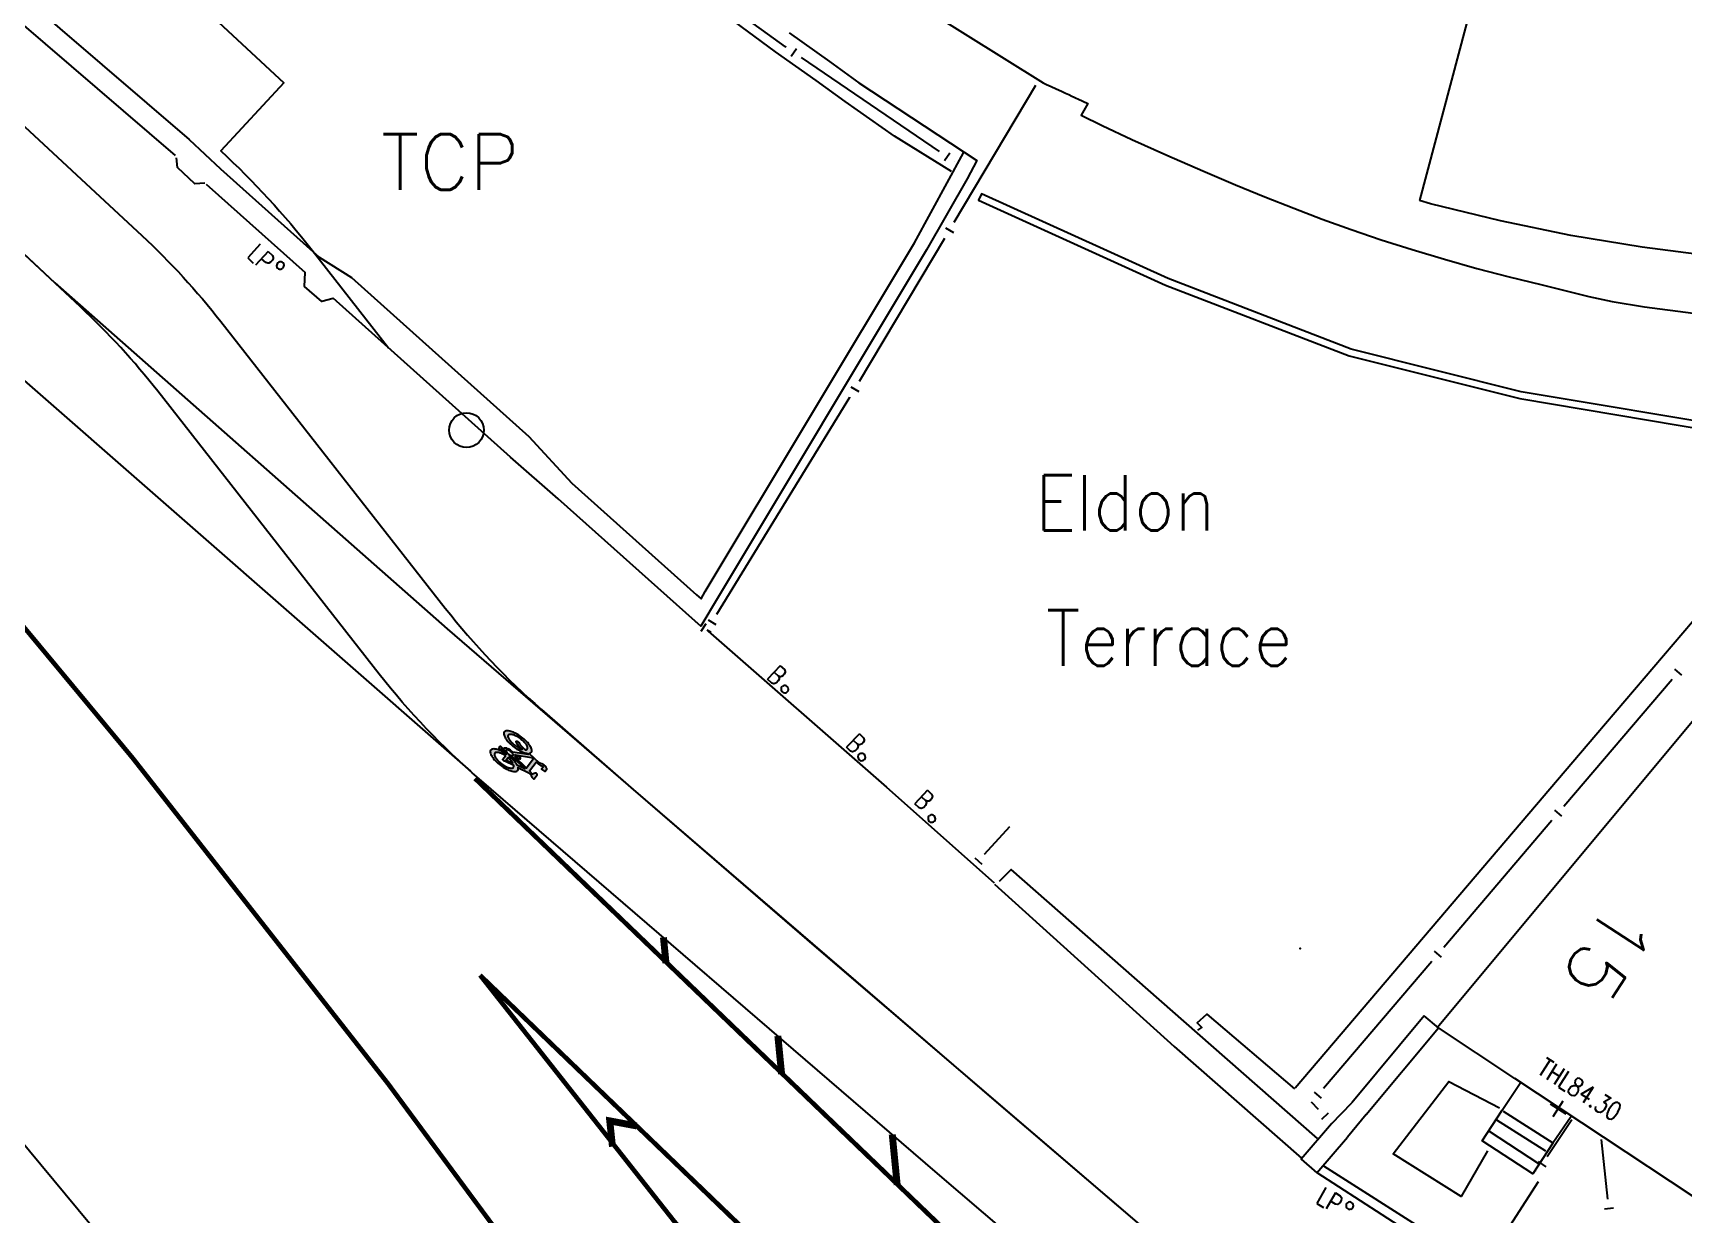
# Model space of a CAD drawing. Extents: x 427500 to 429848, y 434500 to 436505.
# Drawn here: x 429542.03 to 429577.64, y 434822.81 to 434848.31 of the extents above; entities that cross this region are included whole.
import ezdxf

# ---------------------------------------------------------------- set-up
doc = ezdxf.new("R2010")
doc.units = 0
doc.linetypes.add('1004', pattern=[6, 4, -2])
doc.layers.get('0').update_dxf_attribs({"color": 222})
for name, color, linetype in [('KTS_LINES', 7, 'Continuous'), ('LPTIP_Ex_Base', 8, 'Continuous'), ('PRO-MARKINGS', 7, 'Continuous'), ('PROPOSED', 1, 'Continuous'), ('ROADNAME', 7, 'Continuous')]:
    doc.layers.add(name, color=color, linetype=linetype)
doc.styles.add('LCC Romans', font='romans.shx', dxfattribs={"width": 0.9})
doc.styles.add('MtXpl_Romans', font='romans__.ttf')
doc.styles.get("Standard").update_dxf_attribs({"font": 'romans.shx'})

# ---------------------------------------------------------------- blocks, each defined once
blk = doc.blocks.new('FENCE_UP')
at = {"color": 0, "linetype": 'ByBlock', "flags": 128}
blk.add_lwpolyline([(0, 0.5), (0, -0.5)], dxfattribs=at)
blk = doc.blocks.new('CIRCL')
at = {"color": 0, "linetype": 'ByBlock', "flags": 128}
for points in [[(0.5, 0), (0.475, 0.154), (0.404, 0.293), (0.293, 0.404), (0.154, 0.475), (0, 0.5), (-0.154, 0.475), (-0.293, 0.404), (-0.404, 0.293), (-0.475, 0.154), (-0.5, 0), (-0.475, -0.154), (-0.404, -0.293), (-0.293, -0.404), (-0.154, -0.475), (0, -0.5), (0.154, -0.475), (0.293, -0.404), (0.404, -0.293), (0.475, -0.154)], [(0.5, 0), (0.475, -0.154)]]:
    blk.add_lwpolyline(points, dxfattribs=at)
blk = doc.blocks.new('SPOT')
at = {"color": 0, "linetype": 'ByBlock', "flags": 128}
for points in [[(-0.5, 0), (0.5, 0)], [(0, 0.5), (0, -0.5)]]:
    blk.add_lwpolyline(points, dxfattribs=at)
blk = doc.blocks.new('Bicycle-1057S')
h = blk.add_hatch(color=0)
h.dxf.hatch_style = 1
edge = h.paths.add_edge_path()
edge.add_arc((0.1255931590565698, -0.09402841553107237), 0.02648515648108875, 129.1417589179424, 144.2919472120851)
edge.add_arc((0.1085562400126971, -0.08167002299842399), 0.005438877888942004, 145.2542598140026, 218.1085320607194)
edge.add_arc((0.1199412003065617, -0.07274033581713624), 0.01990803937288878, 218.1085320607193, 242.7437377249644)
edge.add_arc((0.1323570823030125, -0.04863988274777631), 0.0470186639303978, 242.7437377249643, 256.1140822548531)
edge.add_line((0.1210730989660078, -0.09428444954219217), (0.1210730989660078, -0.1093843280975762))
edge.add_line((0.1210730989660078, -0.1093843280975762), (0.1709389036250854, -0.1093843280975762))
edge.add_line((0.1709389036250854, -0.1093843280975762), (0.1709389036250854, -0.08603216731390888))
edge.add_line((0.1709389036250854, -0.08603216731390888), (0.2357062799771484, -0.07507811475829329))
edge.add_arc((0.2940311629775173, 0.02510465163729701), 0.1159240210641441, 239.7926865904873, 250.1489920615088)
edge.add_arc((0.3352342839856055, 0.1392318298363441), 0.2372611958478196, 250.1489920615087, 261.4948583744368)
edge.add_arc((0.362500000000002, 0.3215590699295104), 0.4216158587933737, 261.4948583744369, 265.5790043067903)
edge.add_line((0.33, -0.09880230125732192), (0.33, -0.1106220625765941))
edge.add_arc((0.3649999999999979, -1.094938660479188), 0.9849386604791879, 92.0364461736281, 98.710120306432)
edge.add_arc((0.3002475405305327, -0.6722787565192403), 0.5573474124130271, 98.71012030643209, 110.2975697722287)
edge.add_arc((0.2023615741320395, -0.4076241066270181), 0.2751706129993586, 110.2975697722287, 131.7625682865146)
edge.add_arc((0.05714990642971905, -0.2449999999999999), 0.05714990642971902, 131.7625682865146, 180)
edge.add_arc((0.05714990642971905, -0.245), 0.05714990642971904, 180, 228.2374317134853)
edge.add_arc((0.2023615741320401, -0.08237589337298118), 0.2751706129993595, 228.2374317134854, 249.7024302277713)
edge.add_arc((0.3002475405305318, 0.1822787565192362), 0.5573474124130229, 249.7024302277713, 261.2898796935679)
edge.add_arc((0.3650000000000001, 0.6049386604791959), 0.9849386604791958, 261.2898796935679, 270)
edge.add_arc((0.3650000000000005, 0.604938660479198), 0.984938660479198, 269.9999999999999, 278.710120306432)
edge.add_arc((0.4297524594694681, 0.1822787565192365), 0.5573474124130234, 278.7101203064321, 290.2975697722287)
edge.add_arc((0.527638425867959, -0.08237589337297913), 0.2751706129993619, 290.2975697722287, 311.7625682865145)
edge.add_arc((0.6728500935702808, -0.2450000000000002), 0.05714990642971921, 311.7625682865148, 360.0000000000001)
edge.add_arc((0.6728500935702809, -0.2450000000000002), 0.05714990642971907, 8.347926217626053e-14, 48.23743171348524)
edge.add_arc((0.5276384258679238, -0.4076241066270601), 0.2751706129994143, 48.23743171348545, 51.44868646367202)
edge.add_line((0.6991289573365953, -0.1924268392766916), (0.9555783743845828, -0.1393683391977977))
edge.add_line((0.9555783743845828, -0.1393683391977977), (1.026142996864914, -0.1494489995521307))
edge.add_arc((1.047232637774721, -0.1446760141640408), 0.02162300495351051, 192.752292015752, 229.4556686730448)
edge.add_arc((1.082087526109876, -0.1021911607252427), 0.07657266547575484, 230.3014880105123, 254.7693945910597)
edge.add_arc((1.137258100044497, 0.09027275344468394), 0.2767829944268662, 254.2163442209831, 263.9588712902375)
edge.add_arc((1.111305815940649, -0.1577737992489841), 0.0273842720150536, 263.337789327011, 292.272256146745)
edge.add_arc((1.118318684532589, -0.1773400816377044), 0.006684298591048081, 300.2362763225035, 358.2881666264944)
edge.add_line((1.125, -0.1775397595764579), (1.125, -0.06938311127612472))
edge.add_arc((1.114107004921157, -0.06988940866287181), 0.01090475487260144, 2.661145164140756, 38.31498093786265)
edge.add_arc((1.110772519990496, -0.07252424211479346), 0.01515459452512635, 38.31498093786259, 73.21773194917768)
edge.add_arc((1.092973786883735, -0.1315424953674024), 0.07679832183938598, 73.2177319491774, 98.60632256700862)
edge.add_arc((1.086437502710172, -0.08835556308793147), 0.03311956120553582, 98.60632256700892, 134.88021916439)
edge.add_line((1.063067446729034, -0.06488758878494341), (1.033157894736842, -0.1147368421052633))
edge.add_line((1.033157894736842, -0.1147368421052633), (0.94, -0.1014285714285716))
edge.add_line((0.94, -0.1014285714285716), (0.94, 0.1393269230769229))
edge.add_line((0.94, 0.1393269230769229), (0.9849999999999998, 0.1349999999999998))
edge.add_arc((1.01645105852891, 0.3320764244353353), 0.199570253672248, 260.9327337914132, 290.3801191405059)
edge.add_arc((1.105464489312583, 0.1086566116361067), 0.04124963619416752, 71.00970639435519, 118.23338806896231, ccw=False)
edge.add_arc((1.115840168087301, 0.1389608091172128), 0.009218591994430198, 6.472580860778692, 70.69733750635021, ccw=False)
edge.add_line((1.125, 0.1399999999999998), (1.125, 0.08999999999999979))
edge.add_line((1.125, 0.08999999999999979), (1.215, 0.08999999999999977))
edge.add_line((1.215, 0.08999999999999977), (1.215, 0.1551204709322744))
edge.add_arc((1.199541460380685, 0.152605035499959), 0.01566186012503258, 9.242245549902828, 38.24503396435792)
edge.add_arc((1.175907833058162, 0.1339771072228429), 0.04575418559710753, 38.24503396435812, 62.40139835930763)
edge.add_arc((1.144411258767213, 0.07372613583564096), 0.1137410501017065, 62.40139835930752, 80.15996594038734)
edge.add_arc((1.117118489909174, -0.08362655073671205), 0.2734431578006205, 80.15996594038758, 97.39463954963908)
edge.add_arc((1.101932488087908, 0.03338489676562068), 0.1554503889632606, 97.39463954963931, 115.9418288466421)
edge.add_arc((1.008892827938793, 0.2234296512512854), 0.05614866456590088, 265.4429401072497, 296.48081285581895, ccw=False)
edge.add_line((1.004431711558944, 0.1674584892731782), (0.7039782804499767, 0.1963482422644251))
edge.add_arc((0.5276024317589506, 0.4074790768269162), 0.2751084682530396, 309.8749265664079, 311.7820790879888)
edge.add_arc((0.6727840718052973, 0.2449999999999999), 0.05721592819470267, 311.7820790879888, 360)
edge.add_arc((0.6727840718052971, 0.2449999999999999), 0.05721592819470289, 359.9999999999999, 408.2179209120112)
edge.add_arc((0.5276024317590292, 0.08252092317317208), 0.2751084682529212, 48.21792091201113, 69.68965002433214)
edge.add_arc((0.4297377485950346, -0.1818948901564406), 0.5570538859307931, 69.68965002433218, 81.283999398439)
edge.add_arc((0.3649999999999998, -0.6041692450557905), 0.9842618059168534, 81.28399939843904, 89.99999999999999)
edge.add_arc((0.3650000000000001, -0.6041692450557938), 0.9842618059168566, 90.00000000000001, 98.71600060156094)
edge.add_arc((0.3002622514049669, -0.1818948901564457), 0.5570538859307985, 98.71600060156108, 110.3103499756678)
edge.add_arc((0.2023975682409703, 0.08252092317317244), 0.2751084682529208, 110.3103499756678, 131.7820790879888)
edge.add_arc((0.05721592819470288, 0.2450000000000001), 0.05721592819470277, 131.7820790879889, 180)
edge.add_arc((0.05721592819470288, 0.2450000000000001), 0.05721592819470279, 180, 228.2179209120111)
edge.add_arc((0.2023975682409709, 0.4074790768268282), 0.2751084682529215, 228.2179209120111, 249.6896500243321)
edge.add_arc((0.3002622514049652, 0.6718948901564387), 0.5570538859307912, 249.6896500243321, 261.2839993984389)
edge.add_arc((0.3650000000000005, 1.094169245055782), 0.9842618059168449, 261.2839993984389, 269.9999999999999)
edge.add_arc((0.3650000000000005, 1.094169245055783), 0.9842618059168462, 269.9999999999999, 278.7160006015609)
edge.add_arc((0.4297377485950349, 0.6718948901564392), 0.5570538859307919, 278.7160006015609, 290.3103499756678)
edge.add_arc((0.5276024317590321, 0.4074790768268224), 0.2751084682529152, 290.3103499756677, 298.7400305951868)
edge.add_line((0.6598845455543121, 0.1662611013890084), (0.7049721577726218, 0.1619257540603247))
edge.add_line((0.7049721577726218, 0.1619257540603247), (0.4092702756605957, 0.007454621613743967))
edge.add_arc((0.3624999999999988, -0.4115590699294977), 0.4216158587933608, 83.6310126563938, 89.99999999999984)
edge.add_arc((0.3624999999999998, -0.4115590699294889), 0.4216158587933519, 89.99999999999997, 98.50514162556317)
edge.add_arc((0.3352342839856051, -0.2292318298363435), 0.2372611958478189, 98.50514162556317, 109.8510079384912)
edge.add_arc((0.2940311629775176, -0.1151046516372976), 0.1159240210641447, 109.8510079384912, 131.0753738798026)
edge.add_arc((0.2329280192318751, -0.04500000000000001), 0.02292801923187508, 131.0753738798026, 180)
edge.add_arc((0.2329280192318752, -0.04500000000000001), 0.02292801923187524, 180.0000000000001, 222.6870495144356)
edge.add_line((0.2160743692041546, -0.0605450489430028), (0.1709389036250855, -0.06817877273918918))
edge.add_line((0.1709389036250855, -0.06817877273918918), (0.1709389036250855, -0.05314407924277024))
edge.add_line((0.1709389036250855, -0.05314407924277024), (0.1210730989660078, -0.05314407924277022))
edge.add_line((0.1210730989660078, -0.05314407924277022), (0.1210730989660078, -0.06826489232125907))
edge.add_arc((0.1295536262736133, -0.1049338960924515), 0.03763688590979285, 103.0219837958038, 123.3282019209634)
edge = h.paths.add_edge_path(flags=16)
edge.add_line((0.8010092807424596, 0.1526914153132249), (0.85, 0.1479807692307691))
edge.add_line((0.85, 0.1479807692307691), (0.85, -0.09119768916500626))
edge.add_line((0.85, -0.09119768916500627), (0.5149813376234688, -0.04592489695196145))
edge.add_arc((0.4920719807681302, -0.04500000000000186), 0.02292801923186977, 357.6881093012058, 360.0000000000044)
edge.add_arc((0.492071980768125, -0.04500000000000007), 0.02292801923187499, 359.9999999999999, 405.6770613714275)
edge.add_line((0.5080918281662061, -0.02859699554229709), (0.5583965690419177, -0.02007051495797908))
edge.add_line((0.5583965690419177, -0.02007051495797908), (0.5583965690419177, -0.03488638777457719))
edge.add_line((0.5583965690419177, -0.03488638777457719), (0.6071960093520374, -0.0348863877745772))
edge.add_line((0.6071960093520374, -0.0348863877745772), (0.6071960093520374, -0.01994367788202011))
edge.add_arc((0.5961658072233547, 0.02207109393126968), 0.04343853599653663, 284.7099937128414, 308.6624902789959)
edge.add_arc((0.6191713373046384, -0.006683059294339246), 0.006613873852225735, 308.6624902789954, 417.054963233324)
edge.add_arc((0.597462100593441, -0.04018266257306424), 0.04653272126062121, 57.05496323332503, 77.92545307749995)
edge.add_line((0.6071960093520375, 0.005320580917900087), (0.6071960093520374, 0.02047441945387607))
edge.add_line((0.6071960093520374, 0.02047441945387607), (0.5583965690419177, 0.02047441945387607))
edge.add_line((0.5583965690419177, 0.02047441945387607), (0.5583965690419177, -0.003409372772500956))
edge.add_line((0.5583965690419177, -0.003409372772500958), (0.489807155429238, -0.01522256642305359))
edge.add_arc((0.4309688370224912, -0.115104651637281), 0.1159240210641259, 59.49860577599883, 62.30136376572178)
edge.add_line((0.4848527530876162, -0.01246497973034986), (0.8010092807424596, 0.1526914153132249))
edge = h.paths.add_edge_path(flags=16)
edge.add_arc((0.4783568392825849, -0.3575472182040819), 0.1917893422273881, 65.84495474860528, 69.5671713206016)
edge.add_arc((0.4101288188534401, -0.540685588829678), 0.3872240514452698, 69.5671713206013, 81.22760581677363)
edge.add_arc((0.3650000000000043, -0.8331319537255499), 0.6831319537255498, 81.22760581677335, 87.06318721189446)
edge.add_line((0.4, -0.150897194862527), (0.4, -0.2150000000000001))
edge.add_line((0.4, -0.2150000000000001), (0.5568384287202102, -0.1825506699199566))
edge = h.paths.add_edge_path(flags=16)
edge.add_arc((0.1504167412798086, -0.2449999999999998), 0.0404167412798087, 180.0000000000003, 228.031377788937)
edge.add_arc((0.2516431607174225, -0.132452781795901), 0.1917893422274068, 228.0313777889369, 249.5671713206013)
edge.add_arc((0.3198711811465615, 0.05068558882968327), 0.3872240514452754, 249.5671713206013, 261.2276058167736)
edge.add_arc((0.3650000000000002, 0.3431319537256016), 0.6831319537256016, 261.2276058167737, 270)
edge.add_arc((0.3650000000000006, 0.3431319537255932), 0.6831319537255933, 269.9999999999999, 278.7723941832264)
edge.add_arc((0.4101288188534402, 0.05068558882967744), 0.3872240514452694, 278.7723941832263, 290.4328286793987)
edge.add_arc((0.4783568392825773, -0.1324527817959004), 0.1917893422274075, 290.4328286793986, 311.968622211063)
edge.add_arc((0.5795832587201913, -0.2450000000000001), 0.04041674127980865, 311.968622211063, 360)
edge.add_arc((0.5795832587201913, -0.2450000000000001), 0.04041674127980865, 3.934699558586697e-14, 48.03137778893682)
edge.add_arc((0.478356839282282, -0.3575472182044319), 0.1917893422278519, 48.03137778893772, 49.26932853407754)
edge.add_line((0.6035001816606982, -0.2122121032096358), (0.3879520662544559, -0.2568082650178238))
edge.add_arc((0.359621437672778, -0.1471711421593139), 0.1132383469701186, 270.0000000000009, 284.4885082669896, ccw=False)
edge.add_arc((0.3599813813666154, -0.2048860969552485), 0.0555245588725474, 244.0010186952478, 269.62857158370264, ccw=False)
edge.add_arc((0.3404972897307452, -0.2454727757627812), 0.01050793074839578, 177.4212617184321, 242.479324053344, ccw=False)
edge.add_line((0.33, -0.2450000000000001), (0.33, -0.150897194862527))
edge.add_arc((0.3649999999999946, -0.8331319537255476), 0.6831319537255475, 92.93681278810544, 98.7723941832266)
edge.add_arc((0.3198711811465587, -0.5406855888296751), 0.3872240514452669, 98.77239418322624, 110.4328286793987)
edge.add_arc((0.2516431607174224, -0.3575472182040986), 0.1917893422274065, 110.4328286793987, 131.9686222110632)
edge.add_arc((0.1504167412798083, -0.2449999999999998), 0.04041674127980829, 131.968622211063, 180.0000000000003)
edge = h.paths.add_edge_path(flags=16)
edge.add_line((0.4, -0.1106220625765941), (0.4, -0.09838578643388625))
edge.add_arc((0.362500000000002, 0.3215590699294804), 0.4216158587933433, 275.1028316889799, 278.5051416255631)
edge.add_arc((0.3897657160143952, 0.1392318298363415), 0.237261195847817, 278.5051416255631, 289.8510079384913)
edge.add_arc((0.4309688370224811, 0.0251046516373004), 0.1159240210641479, 289.8510079384913, 297.5734711250544)
edge.add_line((0.484628403888863, -0.07765248701200858), (0.835, -0.1250000000000002))
edge.add_line((0.835, -0.1250000000000002), (0.6529817174705733, -0.1626589550060883))
edge.add_arc((0.5276384258679636, -0.4076241066270114), 0.2751706129993511, 62.90217049968486, 69.70243022777146)
edge.add_arc((0.4297524594694673, -0.6722787565192396), 0.5573474124130262, 69.70243022777129, 81.2898796935679)
edge.add_arc((0.3650000000000009, -1.09493866047919), 0.9849386604791897, 81.28987969356794, 87.96355382637184)
edge = h.paths.add_edge_path(flags=16)
edge.add_arc((0.4449236986313491, -0.04500000000000011), 0.01507630136865096, 1.054819283487206e-13, 48.44895341119659)
edge.add_arc((0.4060479337699563, -0.08886225322274957), 0.07368707129479077, 48.44895341119748, 69.84062143707904)
edge.add_arc((0.3798391743587921, -0.1602517204131925), 0.1497354446870443, 69.84062143707904, 81.35341277984766)
edge.add_arc((0.3624999999999999, -0.2742745398618802), 0.2650690925200709, 81.35341277984772, 89.99999999999997)
edge.add_arc((0.3624999999999999, -0.274274539861879), 0.2650690925200698, 89.99999999999997, 98.64658722015228)
edge.add_arc((0.3451608256412076, -0.1602517204131919), 0.1497354446870436, 98.6465872201522, 110.1593785629209)
edge.add_arc((0.3189520662300434, -0.08886225322274857), 0.07368707129478973, 110.1593785629209, 131.5510465888027)
edge.add_arc((0.2800763013686506, -0.04500000000000002), 0.01507630136865062, 131.5510465888023, 180.0000000000001)
edge.add_arc((0.2800763013686508, -0.04500000000000002), 0.01507630136865079, 180.0000000000001, 228.4489534111975)
edge.add_arc((0.3189520662300437, -0.001137746777250717), 0.07368707129479057, 228.4489534111975, 249.8406214370791)
edge.add_arc((0.3451608256412076, 0.07025172041319168), 0.1497354446870435, 249.8406214370791, 261.3534127798478)
edge.add_arc((0.3625000000000003, 0.1842745398618795), 0.2650690925200704, 261.3534127798476, 269.9999999999999)
edge.add_arc((0.3625000000000002, 0.1842745398618796), 0.2650690925200706, 269.9999999999999, 278.6465872201522)
edge.add_arc((0.3798391743587923, 0.07025172041319208), 0.149735444687044, 278.6465872201523, 290.1593785629209)
edge.add_arc((0.4060479337699569, -0.001137746777252258), 0.07368707129478903, 290.1593785629209, 311.5510465888029)
edge.add_arc((0.4449236986313495, -0.04500000000000011), 0.01507630136865057, 311.5510465888019, 360.0000000000001)
edge = h.paths.add_edge_path(flags=16)
edge.add_arc((0.5545215225433117, 0.5356726882561043), 0.3234618584126379, 256.4487186734111, 264.5542933785383)
edge.add_line((0.5238241919462786, 0.2136707507743962), (0.5932041344403048, 0.2069996024576628))
edge.add_arc((0.4781819073505409, 0.3626381845019278), 0.1935290183549708, 306.4656665490008, 311.7704046412889)
edge.add_arc((0.5813587244239535, 0.2471211639649405), 0.03864313257081291, 311.7704046412892, 360.5617053325667)
edge.add_arc((0.5813587244239538, 0.2471211639649405), 0.03864313257081273, 0.5617053325667196, 49.35300602384447)
edge.add_arc((0.4804665614422023, 0.1296034671529087), 0.1935290183549633, 49.35300602384398, 70.62459621730659)
edge.add_arc((0.4135262961559181, -0.06074449369631113), 0.3953045008003145, 70.62459621730665, 82.01711533480362)
edge.add_arc((0.3709724373807858, -0.3641886128402266), 0.7017178887905926, 82.0171153348035, 90.56170533256646)
edge.add_arc((0.3709724373807861, -0.3641886128402225), 0.7017178887905886, 90.5617053325665, 99.1062953303295)
edge.add_arc((0.3224774452478641, -0.06163712948952527), 0.3953045008003125, 99.10629533032939, 110.4988144478265)
edge.add_arc((0.2518180926494552, 0.1273618154980764), 0.1935290183549649, 110.4988144478264, 131.7704046412889)
edge.add_arc((0.1486412755760465, 0.2428788360350593), 0.03864313257081296, 131.7704046412889, 180.5617053325667)
edge.add_arc((0.1486412755760468, 0.2428788360350593), 0.03864313257081321, 180.5617053325666, 229.353006023844)
edge.add_arc((0.2495334385577984, 0.3603965328470931), 0.1935290183549653, 229.3530060238443, 250.6245962173066)
edge.add_arc((0.3164737038440827, 0.5507444936963126), 0.3953045008003163, 250.6245962173066, 262.0171153348036)
edge.add_arc((0.3590275626192138, 0.8541886128402267), 0.7017178887905928, 262.0171153348036, 270.5617053325665)
edge.add_arc((0.359027562619214, 0.8541886128402225), 0.7017178887905887, 270.5617053325665, 279.1062953303295)
edge.add_arc((0.4075225547521375, 0.5516371294895188), 0.395304500800306, 279.1062953303293, 289.098106292045)
edge.add_line((0.5368609167713212, 0.1780902964642959), (0.4650000000000001, 0.1849999999999999))
edge.add_arc((0.5011695245165797, 0.5494383493096282), 0.3662288150204487, 249.5302429035852, 264.3321092119445, ccw=False)
edge.add_arc((0.408696752517224, 0.3017101403780114), 0.1018040070660671, 219.81143243366, 249.5302429035852, ccw=False)
edge.add_arc((0.3393648764862762, 0.2439215579258251), 0.01154643510778842, 182.9001710029059, 219.8114324336599, ccw=False)
edge.add_arc((0.333388750288222, 0.2436188025506967), 0.00556264490823779, 121.34140895685039, 182.9001710029066, ccw=False)
edge.add_arc((0.3569992523026438, 0.2048494964756024), 0.05095553971477509, 96.53117755850923, 121.34140895685059, ccw=False)
edge.add_arc((0.3626516754290913, 0.1554776886042005), 0.1006498583004144, 77.38597802456098, 96.53117755850923, ccw=False)
edge.add_arc((0.3748392886274233, 0.2099393253543119), 0.04484118699412693, 58.985215138957585, 77.38597802456081, ccw=False)
edge.add_arc((0.5380436786246806, 0.5314291914319482), 0.3158330644056515, 243.667006448054, 259.1754194558784)
at = {"color": 0}
for p, q in [((0.3287280353378081, -0.1041516017134914), (0.3288192754914361, -0.1039005124007382)), ((0.3288877096512284, -0.1042885504342675), (0.3287280353378081, -0.1041516017134914)), ((0.3295948302791771, -0.1031929206888656), (0.3287508467244056, -0.1032157388124624)), ((0.3296632644389694, -0.1019603222330919), (0.3287736581110039, -0.1019603222330919)), ((0.3291158127316791, -0.1019831503514884), (0.3287736581110039, -0.1024624908638004)), ((0.3290930013450817, -0.1042885504342675), (0.3288877096512284, -0.1042885504342675)), ((0.3292526756585019, -0.1039461686375294), (0.3290930013450817, -0.1042885504342675)), ((0.329640453052372, -0.1023483602666211), (0.329161435504874, -0.1019831503514884)), ((0.3294351613585196, -0.1039461686375294), (0.3292526756585019, -0.1039461686375294)), ((0.3295720188925797, -0.1041287735950949), (0.3294351613585196, -0.1039461686375294)), ((0.3294351613585196, -0.1042885504342675), (0.3295720188925797, -0.1041287735950949)), ((0.3296176416657746, -0.1028277007789349), (0.3295948302791771, -0.1035581306040002))]:
    blk.add_line(p, q, dxfattribs=at)
for points in [[(0.1088746358722688, -0.07348688451793352, 0.06620162645581315), (0.1040871721730241, -0.07857021246627484, 0.329045697347466), (0.1042766963171289, -0.08502664309139618, 0.1079072842323877), (0.1108238940228147, -0.09043792768159163, 0.05840540863255037), (0.1210730989660078, -0.09428444954219217), (0.1210730989660078, -0.1093843280975762), (0.1709389036250854, -0.1093843280975762), (0.1709389036250854, -0.08603216731390888), (0.2357062799771484, -0.07507811475829329, 0.04521868944864418), (0.2546662158690515, -0.08393102875599362, 0.04954616364587781), (0.3001437889372994, -0.09542010860099805, 0.01782233505618444), (0.33, -0.09880230125732192), (0.33, -0.1106220625765941, 0.02912762999146831), (0.2158454020491987, -0.1213591461011008, 0.05060291222805472), (0.1069060248669102, -0.1495405845398161, 0.09393354558812385), (0.01908547964996145, -0.2023712395341582, 0.2136395982254601), (1.050686772828547e-17, -0.245, 0.2136395982254597), (0.01908547964996138, -0.2876287604658417, 0.09393354558812361), (0.1069060248669101, -0.3404594154601839, 0.05060291222805496), (0.2158454020491984, -0.3686408538988992, 0.03802337796379034), (0.3649999999999999, -0.38, 0.03802337796379043), (0.5141545979508021, -0.3686408538988992, 0.05060291222805458), (0.6230939751330896, -0.3404594154601841, 0.09393354558812297), (0.7109145203500387, -0.287628760465842, 0.2136395982254593), (0.73, -0.2450000000000001, 0.2136395982254589), (0.7109145203500387, -0.2023712395341586, 0.01401265916983727), (0.6991289573365953, -0.1924268392766916), (0.9555783743845828, -0.1393683391977977), (1.026142996864914, -0.1494489995521307, 0.1615320291578394), (1.033176901781189, -0.1611074057332191, 0.1071688624317772), (1.061971533169924, -0.1760743112137108, 0.04253541846399684), (1.108128811333472, -0.1849731557766747, 0.126925508449554), (1.121684677080907, -0.1831150224875275, 0.2588591559397385), (1.125, -0.1775397595764579), (1.125, -0.06938311127612472, 0.1568364930858567), (1.12266303144645, -0.06312863289895194, 0.1534803684012116), (1.115148189584886, -0.05801509841774095, 0.1112340150849529), (1.081481344142446, -0.05560893231927388, 0.1596097520212116), (1.063067446729034, -0.06488758878494341), (1.033157894736842, -0.1147368421052633), (0.94, -0.1014285714285716), (0.94, 0.1393269230769229), (0.9849999999999998, 0.1349999999999998, 0.1292002425394808), (1.085950761182175, 0.1449986933129138, -0.2090187272153614), (1.118887449725435, 0.1476611834182221, -0.2878070053565828), (1.125, 0.1399999999999998), (1.125, 0.08999999999999979), (1.215, 0.08999999999999977), (1.215, 0.1551204709322744, 0.1272284316793309), (1.211841824661803, 0.1623001322569733, 0.1057940901736811), (1.197104576227332, 0.1745251476030487, 0.07764182163660346), (1.163849375363327, 0.1857939104251043, 0.07534252693725144), (1.081925585010936, 0.1875424371523875, 0.08110451507786728), (1.033929410422161, 0.1731718949336026, -0.1362623426198962), (1.004431711558944, 0.1674584892731782), (0.7039782804499767, 0.1963482422644251, 0.00832171479736017), (0.7109070029063665, 0.2023349725952917, 0.2135505823316499), (0.73, 0.2449999999999999, 0.2135505823316504), (0.7109070029063664, 0.2876650274047082, 0.09396317257082422), (0.6230939751330898, 0.3405248658727139, 0.05063309589599981), (0.5141519477101913, 0.36872591840272, 0.03804907271182555), (0.365, 0.3800925608610629, 0.03804907271182546), (0.2158480522898086, 0.36872591840272, 0.05063309589599926), (0.1069060248669102, 0.340524865872714, 0.09396317257082444), (0.01909299709363351, 0.2876650274047083, 0.2135505823316499), (1.005154347342302e-16, 0.245, 0.2135505823316495), (0.01909299709363353, 0.2023349725952918, 0.09396317257082416), (0.1069060248669102, 0.1494751341272861, 0.05063309589599998), (0.2158480522898087, 0.12127408159728, 0.03804907271182587), (0.3649999999999999, 0.109907439138937, 0.03804907271182588), (0.5141519477101915, 0.1212740815972799, 0.05063309589599987), (0.6230939751330898, 0.1494751341272859, 0.03679801626859047), (0.6598845455543121, 0.1662611013890084), (0.7049721577726218, 0.1619257540603247), (0.4092702756605957, 0.007454621613743975, 0.02779710588782994), (0.3625, 0.01005678886386304, 0.03712772687842065), (0.3001437889372993, 0.00542010860099796, 0.04954616364587789), (0.2546662158690515, -0.006068971244006424, 0.0928744276712165), (0.2178631344268814, -0.0277158074614547, 0.2167769235559518), (0.21, -0.04500000000000004, 0.1884415738359674), (0.2160743692041546, -0.0605450489430028), (0.1709389036250855, -0.06817877273918918), (0.1709389036250855, -0.05314407924277024), (0.1210730989660078, -0.05314407924277022), (0.1210730989660078, -0.06826489232125907, 0.0888351774420325), (0.1088746358722688, -0.07348688451793352)], [(0.4787293732899234, 0.2212158168741777, 0.03538199524900019), (0.5238241919462786, 0.2136707507743962), (0.5932041344403048, 0.2069996024576628, 0.02315042084802789), (0.6071007434608504, 0.2183003355453849, 0.2161679210065194), (0.62, 0.2474999999999999, 0.2161679210065208), (0.6065307354804885, 0.2764411495422749, 0.09308226368066548), (0.5446710112211003, 0.3121720010628481, 0.04975022667479514), (0.4684251111540539, 0.3307293476581098, 0.03730009124669594), (0.3640931808341686, 0.3374955549148199, 0.03730009124669604), (0.2599139626854521, 0.3286851207123394, 0.04975022667479567), (0.1840465528159611, 0.3086364671569156, 0.09308226368066488), (0.1228992565391498, 0.2716996644546151, 0.2161679210065207), (0.11, 0.2425, 0.2161679210065191), (0.1234692645195115, 0.2135588504577247, 0.09308226368066462), (0.1853289887788999, 0.1778279989371517, 0.04975022667479539), (0.261574888845947, 0.1592706523418899, 0.03730009124669569), (0.3659068191658316, 0.1525044450851799, 0.03730009124669613), (0.4700860373145483, 0.1613148792876605, 0.04362514343017022), (0.5368609167713212, 0.1780902964642959), (0.4650000000000001, 0.1849999999999999, -0.06467527653755671), (0.3730945758271105, 0.2063343527291863, -0.1304045123069024), (0.3304954155632345, 0.2365288029161547, -0.16246290201637), (0.3278332299811951, 0.2433373554093805, -0.2752523142161367), (0.3304954155632345, 0.2483697637738941, -0.1086799343264191), (0.3512033730290797, 0.2554743402884014, -0.08373155279410573), (0.3846317998921907, 0.253698196159803, -0.0804614398804402), (0.3979441247861357, 0.2483697637738943, 0.06777169068829121)], [(0.8010092807424596, 0.1526914153132249), (0.85, 0.1479807692307691), (0.85, -0.09119768916500627), (0.5149813376234688, -0.04592489695196145, 0.01008786833677551), (0.515, -0.0450000000000001, 0.2019853073732921), (0.5080918281662061, -0.02859699554229709), (0.5583965690419177, -0.02007051495797908), (0.5583965690419177, -0.03488638777457719), (0.6071960093520374, -0.0348863877745772), (0.6071960093520374, -0.01994367788202011, 0.1048946772739972), (0.6233032332950188, -0.01184743368605731, 0.5116844109006436), (0.6227681884753907, -0.001132744979941137, 0.0913172553089896), (0.6071960093520375, 0.005320580917900087), (0.6071960093520374, 0.02047441945387607), (0.5583965690419177, 0.02047441945387607), (0.5583965690419177, -0.003409372772500958), (0.489807155429238, -0.01522256642305359, 0.01222994846074251), (0.4848527530876162, -0.01246497973034986)], [(0.1099999999999999, -0.245, 0.2126996629660772), (0.1233891155438425, -0.2750502982140864, 0.09424518177345811), (0.1846877707974303, -0.312175144212722, 0.05092219011426544), (0.2608157658004246, -0.3320087068372218, 0.03829549467705391), (0.3649999999999999, -0.3400000000000001, 0.03829549467705463), (0.4691842341995759, -0.3320087068372218, 0.05092219011426571), (0.5453122292025695, -0.3121751442127222, 0.0942451817734579), (0.6066108844561574, -0.2750502982140867, 0.2126996629660783), (0.62, -0.2450000000000001, 0.2126996629660773), (0.6066108844561575, -0.2149497017859136, 0.005401631654725485), (0.6035001816606982, -0.2122121032096358), (0.3879520662544559, -0.2568082650178238, -0.06330239550141832), (0.3596214376727798, -0.2604094891294326, -0.1122897084671572), (0.3356419041153343, -0.2547916726470021, -0.2917483079654162), (0.33, -0.2450000000000001), (0.33, -0.150897194862527, 0.02546803149984724), (0.260815765800424, -0.1579912931627783, 0.05092219011426607), (0.1846877707974304, -0.1778248557872778, 0.0942451817734587), (0.1233891155438424, -0.2149497017859135, 0.2126996629660795)], [(0.46, -0.04500000000000008, 0.2146048509417658), (0.4549236141370791, -0.03371742259779956, 0.09361076745084396), (0.4314429111656884, -0.01968942908585436, 0.05027632593247241), (0.402350289127994, -0.01221809886904895, 0.03774576470632048), (0.3625, -0.009205447341809187, 0.03774576470632059), (0.3226497108720062, -0.01221809886904892, 0.05027632593247273), (0.2935570888343117, -0.0196894290858543, 0.09361076745084515), (0.270076385862921, -0.03371742259779952, 0.2146048509417721), (0.265, -0.04500000000000005, 0.2146048509417696), (0.270076385862921, -0.0562825774022006, 0.09361076745084396), (0.2935570888343117, -0.07031057091414578, 0.05027632593247258), (0.3226497108720061, -0.07778190113095115, 0.03774576470632061), (0.3625, -0.08079455265819095, 0.03774576470632053), (0.402350289127994, -0.07778190113095122, 0.05027632593247251), (0.4314429111656884, -0.07031057091414585, 0.09361076745084572), (0.4549236141370789, -0.05628257740220063, 0.2146048509417737)], [(0.4, -0.1106220625765941), (0.4, -0.09838578643388625, 0.01484646830517884), (0.4248562110627007, -0.09542010860099812, 0.0495461636458783), (0.4703337841309485, -0.0839310287559937, 0.03370836062723707), (0.484628403888863, -0.07765248701200858), (0.835, -0.1250000000000002), (0.6529817174705733, -0.1626589550060883, 0.02968044140767472), (0.6230939751330898, -0.1495405845398163, 0.05060291222805478), (0.5141545979508013, -0.1213591461011009, 0.02912762999146828)], [(0.5568384287202102, -0.1825506699199566, 0.01624266183902606), (0.5453122292025696, -0.177824855787278, 0.05092219011426567), (0.4691842341995761, -0.1579912931627784, 0.02546803149984717), (0.4, -0.150897194862527), (0.4, -0.2150000000000001)]]:
    blk.add_lwpolyline(points, format="xyb", close=True, dxfattribs=at)

msp = doc.modelspace()

# ---------------------------------------------------------------- linework, layer by layer
at = {"layer": 'LPTIP_Ex_Base', "color": 251, "true_color": 0x636466}
for p, q in [((429575.15, 434856.68), (429571.95, 434844.69)), ((429572.19, 434844.62), (429571.95, 434844.69)), ((429573.7, 434844.25), (429572.19, 434844.62)), ((429575.22, 434843.93), (429573.7, 434844.25)), ((429576.76, 434843.68), (429575.22, 434843.93)), ((429578.31, 434843.48), (429576.76, 434843.68))]:
    msp.add_line(p, q, dxfattribs=at)
at = {"layer": 'LPTIP_Ex_Base', "color": 251, "true_color": 0x636466, "flags": 128}
for points in [[(429545.10328, 434845.662831), (429536.723808, 434852.854632), (429535.242642, 434854.077839), (429535.234324, 434854.084709), (429535.223841, 434854.084673), (429535.047783, 434854.084067), (429534.59932, 434854.422601), (429534.600984, 434854.562084), (429534.601796, 434854.630126), (429534.565902, 434854.662851), (429528.094581, 434860.562827)], [(429528.534672, 434860.780727), (429534.869039, 434854.995429), (429535.529188, 434854.424814), (429537.013645, 434853.198889), (429545.396357, 434846.004307), (429546.071706, 434845.370637), (429548.204503, 434843.462454), (429548.901906, 434843.029134), (429552.730771, 434839.593651), (429553.658658, 434838.583951), (429556.348635, 434836.177254), (429556.444061, 434836.091877), (429556.535351, 434836.243956), (429561.053951, 434843.771425), (429562.111669, 434845.718785)], [(429533.404887, 434851.417378), (429534.094448565, 434850.7612019001), (429540.7782788572, 434844.5145921721), (429542.495307708, 434842.9095793507), (429550.965365, 434835.439042), (429558.88812, 434828.595042), (429566.757095, 434821.854075), (429567.331886, 434821.43891), (429572.323031, 434817.957761), (429576.759291, 434815.086959), (429576.822728, 434815.049416), (429576.897812, 434815.005969), (429576.974038, 434814.964559), (429577.051352, 434814.925217), (429577.129697, 434814.887971), (429577.209016, 434814.852847), (429577.254362, 434814.833901), (429577.289252, 434814.819872), (429577.370347, 434814.789069), (429577.452242, 434814.76046), (429577.534878, 434814.734067), (429577.618194, 434814.709909)], [(429558.282357, 434847.997732), (429558.266287, 434848.008659), (429557.183556, 434848.79295), (429556.483675, 434849.327424), (429555.995322, 434849.741022), (429555.547173, 434850.162683), (429555.547173, 434850.162683)], [(429558.836916, 434850.352964), (429563.828116, 434847.225364), (429563.899637, 434847.192849), (429564.000159, 434847.147645), (429564.113438, 434847.09682), (429564.223229, 434847.047445), (429564.313288, 434847.006589), (429564.384247, 434846.973801), (429564.446937, 434846.944366), (429564.500409, 434846.918964), (429564.543713, 434846.89827), (429564.575902, 434846.882963), (429564.793757, 434846.779309), (429564.652931, 434846.532156), (429565.099688, 434846.307036), (429565.743773, 434846.006614), (429566.497388, 434845.668553), (429567.272735, 434845.330514), (429567.982014, 434845.030159), (429568.617236, 434844.769055), (429569.236935, 434844.522093), (429569.853092, 434844.286925), (429570.477693, 434844.061201), (429571.12272, 434843.842571), (429571.795791, 434843.628799), (429572.488916, 434843.421451), (429573.19067, 434843.223883), (429573.889628, 434843.03945), (429574.574363, 434842.871509), (429575.143836, 434842.730632), (429575.605666, 434842.614581), (429576.111409, 434842.507499), (429576.812625, 434842.393525), (429577.860873, 434842.256801)], [(429561.851616, 434845.311264), (429560.620416, 434846.074264), (429559.553753, 434846.822688), (429558.927362, 434847.280861), (429558.052919, 434847.901137), (429557.01014, 434848.668734)], [(429558.345786, 434848.306413), (429559.219611, 434847.686575), (429559.84894, 434847.226253), (429562.394687, 434845.548859), (429562.187869, 434845.157499), (429561.312964, 434843.620016), (429556.792567, 434836.089554), (429556.438776, 434835.500179), (429556.31738, 434835.6085), (429553.359057, 434838.248185), (429552.330069, 434839.147066), (429548.501204, 434842.582549)], [(429561.590154, 434845.748625), (429558.613137, 434847.772821)], [(429561.911977, 434844.221225), (429563.672681, 434847.176192)], [(429545.732798, 434845.060063), (429545.517979, 434845.048048), (429545.14373, 434845.401402), (429545.122448, 434845.611186)], [(429561.920933, 434845.523714), (429561.920933, 434845.523714)], [(429547.904455, 434843.127087), (429545.771658, 434845.03527)], [(429559.8645, 434840.784972), (429561.707229, 434843.8776)], [(429548.501173, 434842.576113), (429548.261417, 434842.510251), (429547.884365, 434842.83103), (429547.898994, 434843.131473)], [(429556.785311, 434835.753812), (429559.659753, 434840.441346), (429559.659753, 434840.441346)], [(429584.87726, 434837.796008), (429582.769965, 434839.249755), (429580.840325, 434839.102837), (429580.767497, 434839.019444), (429575.76071, 434833.145073), (429569.268874, 434825.523029)], [(429587.817716, 434833.265964), (429588.259016, 434833.900064), (429591.199716, 434831.870664), (429588.620916, 434828.314764), (429591.959262, 434826.006023), (429587.308833, 434819.31885), (429586.143237, 434817.642759), (429586.043832, 434817.709462), (429579.775371, 434821.915814), (429574.008916, 434825.734664), (429572.342416, 434826.843164), (429581.904716, 434838.320764), (429584.896516, 434836.230264), (429584.460516, 434835.610364)], [(429556.324076, 434835.57274), (429556.324076, 434835.57274)], [(429556.66186, 434835.358493), (429556.576211, 434835.412818)], [(429556.595011, 434835.3908), (429560.451054, 434832.023651), (429562.772607, 434829.960163)], [(429575.068881, 434831.613003), (429577.403017, 434834.353772)], [(429572.475397, 434828.567705), (429574.809533, 434831.308474)], [(429562.56547, 434830.573548), (429563.112117, 434831.172819)], [(429562.2959, 434830.278028), (429562.2959, 434830.278028)], [(429569.753032, 434824.433414), (429567.163134, 434826.7108), (429563.142121, 434830.242608), (429562.876291, 434829.986847)], [(429562.780071, 434829.925156), (429566.656436, 434826.425423), (429569.404278, 434824.009274)], [(429543.523459, 434822.264916), (429541.134579, 434825.134866), (429538.634976, 434828.085459)], [(429569.881913, 434825.522407), (429572.216049, 434828.263175)], [(429567.169498, 434826.772691), (429567.257834, 434826.83253), (429567.154429, 434826.937019), (429567.362307, 434827.121215), (429569.253182, 434825.507165)], [(429572.05387, 434827.08202), (429570.495336, 434825.208415)], [(429570.802851, 434824.952613), (429572.361384, 434826.826218), (429572.05387, 434827.08202)], [(429573.420026, 434824.171322), (429572.851317, 434823.181163), (429571.384484, 434824.10225), (429572.582915, 434825.667464), (429573.680142, 434825.101781)], [(429575.222907, 434824.910624), (429574.829116, 434824.339264), (429574.397481, 434823.674824), (429573.307521, 434824.382886), (429573.739116, 434825.047364), (429574.125819, 434825.630588)], [(429569.774751, 434825.063946), (429569.622565, 434825.217877), (429569.622565, 434825.217877)], [(429570.054998, 434824.756359), (429570.495336, 434825.208415)], [(429570.802851, 434824.952613), (429570.396261, 434824.463033)], [(429574.676516, 434824.162564), (429573.618516, 434824.831564)], [(429573.757316, 434825.026364), (429574.828641, 434824.344939)], [(429574.705658, 434824.047194), (429575.243538, 434824.847315)], [(429570.054998, 434824.756359), (429569.395765, 434823.989391), (429569.737028, 434823.696065)], [(429569.737028, 434823.696065), (429570.396261, 434824.463033)], [(429570.055976, 434824.779496), (429570.055976, 434824.779496)], [(429573.457316, 434824.593464), (429574.524416, 434823.894964)], [(429576.02053, 434823.124821), (429575.879581, 434824.417221)], [(429569.880226, 434823.845281), (429572.197746, 434822.369733), (429572.08025, 434822.183736), (429569.740203, 434823.69213)], [(429573.360144, 434821.711778), (429574.520495, 434823.509827)], [(429574.482496, 434823.715231), (429574.482496, 434823.715231)]]:
    msp.add_lwpolyline(points, dxfattribs=at)
msp.add_lwpolyline([(429578.972995, 434839.748759), (429574.147649, 434840.560158), (429570.480479, 434841.477963), (429566.525216, 434843.00176), (429562.497747, 434844.829101), (429562.43577, 434844.692504), (429566.467216, 434842.863358), (429570.435137, 434841.334685), (429574.116956, 434840.413214), (429578.948121, 434839.600836)], close=True, dxfattribs=at)
at = {"layer": 'LPTIP_Ex_Base', "color": 251, "true_color": 0x636466}
msp.add_lwpolyline([(429551.758, 434839.732), (429551.751, 434839.659), (429551.729, 434839.588), (429551.6949999999, 434839.524), (429551.648, 434839.467), (429551.591, 434839.42), (429551.5269999999, 434839.386), (429551.4559999999, 434839.364), (429551.383, 434839.357), (429551.31, 434839.364), (429551.239, 434839.386), (429551.175, 434839.42), (429551.118, 434839.467), (429551.071, 434839.524), (429551.037, 434839.588), (429551.015, 434839.659), (429551.008, 434839.732), (429551.015, 434839.805), (429551.037, 434839.876), (429551.071, 434839.94), (429551.118, 434839.997), (429551.175, 434840.044), (429551.239, 434840.078), (429551.31, 434840.1), (429551.383, 434840.107), (429551.4559999999, 434840.1), (429551.5269999999, 434840.078), (429551.591, 434840.044), (429551.648, 434839.997), (429551.6949999999, 434839.94), (429551.729, 434839.876), (429551.751, 434839.805), (429551.758, 434839.732)], dxfattribs=at)
msp.add_point((429569.378072, 434828.539611), dxfattribs=at)
at = {"layer": 'PRO-MARKINGS', "linetype": '1004', "const_width": 0.1, "flags": 128}
for points in [[(429456.1678708559, 434902.8594609025), (429469.6800409999, 434895.0539059999, -0.03458408372972135), (429495.1841775, 434877.0595795), (429506.165015, 434868.375173), (429517.6120939999, 434858.7105519999), (429525.1752356195, 434851.9762799258), (429538.4709596602, 434839.5224090778, -0.0210565884557832), (429554.9995376531, 434818.4396753769, -0.0210565884557832)], [(429565.2819585808, 434812.8857309972, -0.04985611943995551), (429551.6755925143, 434827.9616010028, 8.273556140803207)]]:
    msp.add_lwpolyline(points, format="xyb", dxfattribs=at)
for points in [[(429568.2854988732, 434816.1397835144), (429551.5646380655, 434832.2104841267)], [(429566.2066028275, 434813.9721162543), (429551.6755925143, 434827.9616010028)]]:
    msp.add_lwpolyline(points, dxfattribs=at)
at = {"layer": 'PRO-MARKINGS', "const_width": 0.15, "flags": 128}
for points in [[(429555.6884690975, 434828.2209344688), (429555.6339890076, 434828.7775392744)], [(429558.1834250942, 434825.8281529514), (429558.1029148488, 434826.6506991239)], [(429555.0555580944, 434824.7075962286), (429554.4745259658, 434824.8170391414), (429554.5328403013, 434824.2608655764)], [(429560.6783810909, 434823.4353714341), (429560.5718406901, 434824.5238589733)]]:
    msp.add_lwpolyline(points, dxfattribs=at)
at = {"layer": 'PROPOSED', "flags": 128}
for points in [[(429528.094581, 434860.562827), (429534.2047685513, 434856.3136927279, -0.04897583498335539), (429537.0809331601, 434854.1228475539), (429538.4425066067, 434855.587810949), (429547.4383552168, 434847.2268453179), (429546.0767817711, 434845.7618819236, -0.03942972854156055), (429548.0479138397, 434843.6167049638), (429549.6999753157, 434841.50694083)], [(429535.3789663519, 434852.2916433098), (429544.374814963, 434843.9306776794, -0.03942972854148757), (429546.0795778332, 434842.0753894979), (429550.9235054752, 434835.8894545587, 0.04721026465810944), (429552.9975221921, 434833.7015108124), (429554.9267425, 434832.017042), (429562.8226075, 434825.2245585), (429566.757095, 434821.854075), (429565.5188711855, 434820.2812851829), (429561.5513504884, 434823.6800666114), (429551.6545927094, 434832.2055644019)], [(429551.6545927096, 434832.205564402, -0.04888217700286122), (429549.4999260251, 434834.4634536141), (429544.7184328361, 434840.5696566715, 0.03871470088803514), (429543.0470940673, 434842.393790591), (429534.2163105782, 434850.6484688488, 0.04969151029977503)]]:
    msp.add_lwpolyline(points, format="xyb", dxfattribs=at)
msp.add_lwpolyline([(429523.432435184, 434857.9200178551), (429541.6588244316, 434840.9524661399), (429551.4676230965, 434832.3691741204)], dxfattribs=at)

# ---------------------------------------------------------------- block references
at = {"layer": 'KTS_LINES', "rotation": 323.022086134673}
msp.add_blockref('Bicycle-1057S', (429552.0507820537, 434833.0190583843), dxfattribs=at)
at = {"layer": 'LPTIP_Ex_Base', "color": 251, "true_color": 0x636466}
for name, p, xscale, yscale, zscale, rotation in [('FENCE_UP', (429558.447747, 434847.885277), 0.2, 0.2, 0.2, 145.786604), ('FENCE_UP', (429561.755543, 434845.63617), 0.2, 0.2, 0.2, 145.786604), ('FENCE_UP', (429561.809603, 434844.049413), 0.2, 0.2, 0.2, 59.21158699999999), ('CIRCL', (429547.363624, 434843.285592), 0.16, 0.16, 0.16, 331.153949), ('FENCE_UP', (429559.762127, 434840.613159), 0.2, 0.2, 0.2, 59.21158699999999), ('FENCE_UP', (429556.492968, 434835.465616), 0.2, 0.2, 0.2, 327.614193), ('FENCE_UP', (429556.680761, 434835.583315), 0.2, 0.2, 0.2, 58.48297399999999), ('FENCE_UP', (429577.532691, 434834.506037), 0.2, 0.2, 0.2, 49.58110700000002), ('CIRCL', (429558.250886, 434834.137321), 0.16, 0.16, 0.16, 138.592092), ('CIRCL', (429559.911917, 434832.672518), 0.16, 0.16, 0.16, 138.592092), ('CIRCL', (429561.423958, 434831.343425), 0.16, 0.16, 0.16, 138.684335), ('FENCE_UP', (429574.939207, 434831.460738), 0.2, 0.2, 0.2, 49.58110700000002), ('FENCE_UP', (429562.430685, 434830.425788), 0.2, 0.2, 0.2, 47.629347), ('FENCE_UP', (429572.345723, 434828.41544), 0.2, 0.2, 0.2, 49.58110700000002), ('FENCE_UP', (429569.752239, 434825.370142), 0.2, 0.2, 0.2, 49.58110700000002), ('SPOT', (429574.940699, 434825.07585), 0.4, 0.4, 0.4, 327.764709), ('FENCE_UP', (429569.915364, 434824.921721), 0.2, 0.2, 0.2, 134.673374), ('FENCE_UP', (429574.594077, 434823.881212), 0.2, 0.2, 0.2, 56.08910000000001), ('CIRCL', (429570.446645, 434822.986181), 0.16, 0.16, 0.16, 287.428288), ('FENCE_UP', (429576.042213, 434822.926), 0.2, 0.2, 0.2, 96.224087)]:
    msp.add_blockref(name, p, dxfattribs=dict(at, xscale=xscale, yscale=yscale, zscale=zscale, rotation=rotation))

# ---------------------------------------------------------------- texts
at = {"layer": 'LPTIP_Ex_Base', "color": 251, "true_color": 0x636466, "style": 'MtXpl_Romans'}
msp.add_text('TCP', height=1.2, dxfattribs=at).set_placement((429549.5406176084, 434844.9210381077))
at = {"layer": 'LPTIP_Ex_Base', "color": 251, "true_color": 0x636466, "width": 0.8}
for s, rotation, p in [('LP', -42.614166, (429546.618826, 434843.486532)), ('B', -42.776112, (429557.84095, 434834.388363)), ('B', -44.356388, (429559.544359, 434832.926449)), ('B', -42.510555, (429561.01921, 434831.697407)), ('THL84.30', 327.764709, (429574.465822, 434825.853136)), ('LP', -29.91916699999999, (429569.686777, 434823.059335))]:
    msp.add_text(s, height=0.4, rotation=rotation, dxfattribs=at).set_placement(p)
at = {"layer": 'LPTIP_Ex_Base', "color": 251, "true_color": 0x636466, "style": 'MtXpl_Romans'}
msp.add_text('15', height=1.2, rotation=236.8999999999999, dxfattribs=at).set_placement((429576.0884656286, 434829.6358916016))
at = {"layer": 'ROADNAME', "style": 'LCC Romans', "width": 0.9}
for s, p in [('Eldon', (429563.6590144547, 434837.5610381077)), ('Terrace', (429563.8883048621, 434834.6410381077))]:
    msp.add_text(s, height=1.2, dxfattribs=at).set_placement(p)

doc.saveas('drawing.dxf')
